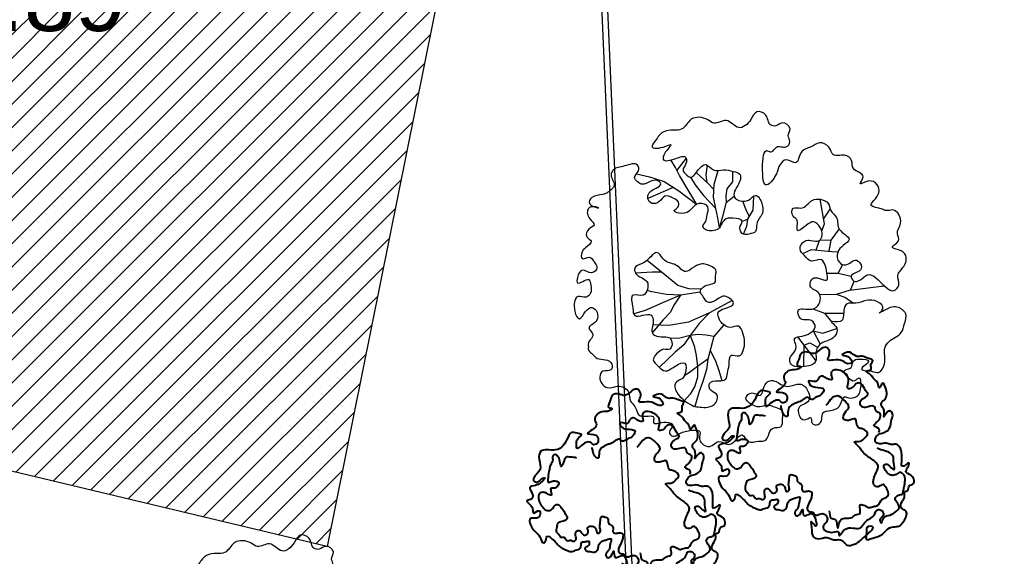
# Model space of a CAD drawing. Header units: metres. Extents: x 180 to 3220, y 13789 to 15035.
# Drawn here: x 747.18 to 754.71, y 14587.42 to 14591.5 of the extents above; entities that cross this region are included whole.
import ezdxf

# ---------------------------------------------------------------- set-up
doc = ezdxf.new("R2010")
doc.units = ezdxf.units.M
doc.header["$MEASUREMENT"] = 0
for name, color, linetype in [('0 Хранение снега', 7, 'Continuous'), ('02 Выноски план', 170, 'Continuous'), ('04 Дендроплан (существующие растения)', 7, 'Continuous'), ('04 План (существующие кустарники)', 7, 'Continuous'), ('50 Дендроплан (привязки)', 7, 'Continuous')]:
    doc.layers.add(name, color=color, linetype=linetype)
doc.styles.get("Standard").update_dxf_attribs({"font": 'arial.ttf'})
doc.dimstyles.get("Standard").update_dxf_attribs({"dimtxt": 0.18, "dimasz": 0.18, "dimexe": 0.18, "dimexo": 0.0625, "dimgap": 0.09, "dimtad": 0, "dimtih": 1, "dimtoh": 1, "dimdec": 4, "dimzin": 0, "dimdsep": 46, "dimtxsty": 'Standard', "dimcen": 0.09, "dimadec": 0, "dimazin": 0, "dimtfac": 1, "dimtdec": 4, "dimtofl": 0, "dimtmove": 0, "dimatfit": 3, "dimfxl": 1, "dimtolj": 1, "dimtzin": 0, "dimarcsym": 0})

# ---------------------------------------------------------------- blocks, each defined once
blk = doc.blocks.new('Лиственное дерево существующее')
at = {"color": 114, "lineweight": 0}
for p, q in [((-0.799, 1.368), (-0.859, 1.458)), ((-0.782, 1.333), (-0.669, 1.479)), ((-0.751, 1.267), (-0.799, 1.368)), ((-0.427, 1.275), (-0.411, 1.393)), ((-0.332, 1.162), (-0.28, 1.33)), ((-1.275, 1.287), (-1.119, 1.252)), ((-1.119, 1.252), (-0.938, 1.195)), ((-0.639, 1.076), (-0.751, 1.267)), ((-0.62, 1.247), (-0.563, 1.155)), ((-0.403, 1.17), (-0.548, 1.306)), ((-0.415, 1.181), (-0.427, 1.275)), ((-0.103, 1.192), (-0.105, 1.321)), ((-0.829, 1.124), (-1.138, 0.99)), ((-0.938, 1.195), (-0.761, 1.08)), ((-0.563, 1.155), (-0.46, 1.026)), ((-0.334, 1.1), (-0.403, 1.17)), ((-0.337, 1.006), (-0.332, 1.162)), ((-0.183, 1.016), (-0.173, 1.105)), ((-0.173, 1.105), (-0.103, 1.192)), ((-0.761, 1.08), (-0.541, 0.917)), ((-0.541, 0.917), (-0.639, 1.076)), ((-0.46, 1.026), (-0.309, 0.866)), ((-0.309, 0.866), (-0.337, 1.006)), ((-0.18, 0.943), (-0.183, 1.016)), ((-0.18, 0.943), (-0.086, 1.015)), ((0.145, 0.845), (0.151, 1.018)), ((1.012, 0.68), (0.961, 0.98)), ((-0.285, 0.754), (-0.309, 0.866)), ((-0.221, 0.786), (-0.18, 0.943)), ((0.058, 0.845), (0.018, 0.955)), ((0.098, 0.768), (0.058, 0.845)), ((0.08, 0.738), (0.145, 0.845)), ((1.002, 0.737), (1.083, 0.859)), ((-0.266, 0.631), (-0.285, 0.754)), ((-0.266, 0.631), (-0.221, 0.786)), ((0.011, 0.712), (0.08, 0.738)), ((0.067, 0.65), (0.08, 0.738)), ((0.027, 0.553), (0.067, 0.65)), ((0.98, 0.595), (1.012, 0.68)), ((1.191, 0.617), (1.088, 0.479)), ((0.748, 0.317), (0.854, 0.368)), ((0.854, 0.368), (1.012, 0.353)), ((0.912, 0.363), (0.952, 0.477)), ((1.088, 0.479), (0.952, 0.477)), ((1.088, 0.479), (1.064, 0.348)), ((1.012, 0.353), (1.103, 0.344)), ((1.103, 0.344), (1.176, 0.338)), ((-0.976, 0.096), (-1.147, 0.235)), ((1.18, 0.078), (1.236, 0.183)), ((-1.081, 0.093), (-1.287, 0.08)), ((-0.973, 0.093), (-1.081, 0.093)), ((-0.885, 0.021), (-0.976, 0.096)), ((-0.772, -0.073), (-0.885, 0.021)), ((1.044, 0.078), (1.18, 0.078)), ((1.18, 0.078), (1.336, 0.043)), ((-0.638, -0.11), (-0.772, -0.073)), ((-0.489, -0.116), (-0.638, -0.11)), ((1.317, -0.128), (1.739, -0.074)), ((1.328, -0.127), (1.373, -0.019)), ((-1.091, -0.147), (-1.147, -0.134)), ((-0.91, -0.179), (-1.091, -0.147)), ((-0.739, -0.188), (-0.931, -0.27)), ((-0.739, -0.188), (-0.91, -0.179)), ((-0.739, -0.188), (-0.821, -0.312)), ((-0.5, -0.151), (-0.739, -0.188)), ((0.953, -0.18), (1.158, -0.176)), ((1.158, -0.176), (1.317, -0.128)), ((1.158, -0.176), (1.267, -0.218)), ((1.267, -0.218), (1.367, -0.287)), ((-0.931, -0.27), (-1.169, -0.374)), ((-0.821, -0.312), (-0.86, -0.395)), ((-0.113, -0.252), (-0.386, -0.406)), ((0.87, -0.356), (1.013, -0.408)), ((-1.169, -0.374), (-1.309, -0.418)), ((-0.86, -0.395), (-0.95, -0.489)), ((-0.386, -0.406), (-0.641, -0.519)), ((-0.386, -0.406), (-0.514, -0.534)), ((1.013, -0.408), (1.247, -0.408)), ((1.013, -0.408), (1.096, -0.512)), ((-0.95, -0.489), (-1.084, -0.647)), ((-0.882, -0.56), (-1.076, -0.551)), ((-0.641, -0.519), (-0.882, -0.56)), ((-0.514, -0.534), (-0.624, -0.681)), ((-0.212, -0.551), (-0.335, -0.691)), ((0.993, -0.651), (1.163, -0.596)), ((-0.75, -0.714), (-0.864, -0.716)), ((-0.624, -0.681), (-0.75, -0.714)), ((-0.624, -0.681), (-0.699, -0.796)), ((-0.525, -0.67), (-0.624, -0.681)), ((-0.624, -0.681), (-0.572, -0.807)), ((-0.427, -0.678), (-0.525, -0.67)), ((-0.335, -0.691), (-0.427, -0.678)), ((-0.335, -0.691), (-0.408, -0.969)), ((0.682, -0.698), (0.762, -0.798)), ((0.873, -0.622), (0.961, -0.786)), ((0.873, -0.622), (0.993, -0.651)), ((-0.699, -0.796), (-0.804, -0.883)), ((-0.572, -0.807), (-0.55, -0.923)), ((0.762, -0.798), (0.755, -1.059)), ((0.762, -0.798), (0.835, -0.77)), ((0.762, -0.798), (0.907, -0.988)), ((0.835, -0.77), (0.929, -0.824)), ((-0.804, -0.883), (-0.997, -1.067)), ((-0.55, -0.923), (-0.535, -1.06)), ((-0.381, -0.865), (-0.316, -0.99)), ((-0.532, -1.058), (-0.629, -1.132)), ((-0.535, -1.06), (-0.535, -1.187)), ((-0.408, -0.969), (-0.532, -1.058)), ((-0.408, -0.969), (-0.422, -1.093)), ((-0.316, -0.99), (-0.275, -1.107)), ((-0.629, -1.132), (-0.696, -1.173)), ((-0.535, -1.187), (-0.566, -1.298)), ((-0.422, -1.093), (-0.47, -1.242)), ((-0.275, -1.107), (-0.238, -1.23)), ((-0.566, -1.298), (-0.622, -1.395)), ((-0.47, -1.242), (-0.515, -1.373)), ((-0.622, -1.395), (-0.691, -1.474)), ((-0.515, -1.373), (-0.564, -1.545))]:
    blk.add_line(p, q, dxfattribs=at)
for points, knots in [([(-1.863, -0.802), (-1.881, -0.757), (-1.747, -0.684), (-1.911, -0.574), (-1.692, -0.517), (-1.79, -0.294), (-1.907, -0.385), (-1.984, -0.55), (-2.059, -0.321), (-1.999, -0.175), (-1.894, -0.235), (-1.819, -0.16), (-1.828, -0.083), (-1.849, 0.055), (-2.007, -0.094), (-1.999, 0.047), (-1.938, 0.153), (-1.832, 0.046), (-1.733, 0.144), (-1.793, 0.214), (-1.838, 0.303), (-1.955, 0.22), (-1.946, 0.341), (-1.898, 0.392), (-1.788, 0.464), (-1.907, 0.519), (-1.872, 0.623), (-1.76, 0.663), (-1.864, 0.745), (-1.889, 0.84), (-1.824, 0.904), (-1.659, 0.854), (-1.891, 0.903), (-1.808, 1.034), (-1.683, 1.022), (-1.589, 1.081), (-1.522, 1.172), (-1.609, 1.251), (-1.548, 1.37), (-1.423, 1.371), (-1.266, 1.445), (-1.233, 1.311), (-1.326, 1.255), (-1.263, 1.188), (-1.194, 1.144), (-1.114, 1.199), (-1.035, 1.222), (-0.951, 1.163), (-1.052, 1.106), (-1.123, 1.075), (-1.151, 0.983), (-1.088, 0.91), (-0.99, 0.942), (-0.937, 1.041), (-0.833, 0.999), (-0.758, 0.957), (-0.756, 0.875), (-0.858, 0.837), (-0.695, 0.783), (-0.611, 0.852), (-0.527, 0.951), (-0.375, 0.902), (-0.426, 0.79), (-0.418, 0.708), (-0.488, 0.654), (-0.425, 0.592), (-0.354, 0.593), (-0.251, 0.613), (-0.225, 0.746), (-0.105, 0.754), (0.053, 0.733), (-0.044, 0.628), (0.019, 0.538), (0.099, 0.557), (0.195, 0.575), (0.173, 0.707), (0.273, 0.796), (0.262, 0.925), (0.181, 1.071), (0.093, 0.951), (-0.002, 0.952), (-0.083, 0.981), (-0.098, 1.072), (-0.033, 1.146), (0.02, 1.288), (-0.113, 1.322), (-0.213, 1.354), (-0.344, 1.304), (-0.427, 1.44), (-0.522, 1.344), (-0.56, 1.288), (-0.617, 1.228), (-0.671, 1.281), (-0.73, 1.337), (-0.664, 1.401), (-0.662, 1.525), (-0.806, 1.471), (-0.975, 1.423), (-0.933, 1.56), (-0.796, 1.69), (-0.974, 1.592), (-1.114, 1.604), (-1.027, 1.718), (-0.966, 1.811), (-0.835, 1.824), (-0.696, 1.818), (-0.625, 1.999), (-0.435, 1.978), (-0.317, 1.874), (-0.169, 1.993), (-0.037, 1.791), (0.118, 1.927), (0.171, 2.072), (0.331, 2.017), (0.32, 1.881), (0.433, 1.862), (0.5, 1.939), (0.63, 1.849), (0.551, 1.757), (0.61, 1.682), (0.54, 1.583), (0.423, 1.658), (0.38, 1.528), (0.285, 1.601), (0.255, 1.442), (0.259, 1.344), (0.267, 1.066), (0.442, 1.277), (0.452, 1.397), (0.554, 1.491), (0.691, 1.367), (0.706, 1.583), (0.847, 1.604), (0.949, 1.69), (1.08, 1.634), (1.107, 1.482), (1.251, 1.539), (1.364, 1.464), (1.332, 1.318), (1.543, 1.296), (1.4, 1.122), (1.6, 1.263), (1.746, 1.049), (1.497, 0.884), (1.694, 0.879), (1.77, 0.828), (1.885, 0.882), (1.984, 0.691), (1.87, 0.579), (1.951, 0.461), (1.781, 0.392), (1.935, 0.365), (2.026, 0.299), (1.993, 0.151), (1.874, 0.063), (1.942, -0.057), (1.852, -0.164), (1.705, -0.058), (1.57, 0.123), (1.46, -0.006), (1.368, -0.037), (1.309, 0.063), (1.418, 0.081), (1.488, 0.156), (1.387, 0.288), (1.293, 0.151), (1.168, 0.211), (1.158, 0.338), (1.232, 0.414), (1.37, 0.508), (1.152, 0.589), (1.19, 0.754), (1.08, 0.827), (1.07, 0.942), (0.965, 0.989), (0.834, 0.976), (0.764, 0.841), (0.611, 0.902), (0.608, 0.768), (0.711, 0.734), (0.641, 0.537), (0.789, 0.661), (0.881, 0.732), (0.967, 0.639), (0.997, 0.553), (0.953, 0.449), (0.855, 0.484), (0.758, 0.479), (0.688, 0.371), (0.775, 0.293), (0.847, 0.19), (0.983, 0.282), (1.029, 0.149), (1.046, 0.081), (1.054, -0.055), (0.876, 0.088), (0.805, -0.111), (0.954, -0.136), (0.971, -0.254), (0.916, -0.36), (0.806, -0.365), (0.663, -0.342), (0.715, -0.526), (0.851, -0.462), (0.924, -0.585), (0.833, -0.657), (0.756, -0.694), (0.608, -0.696), (0.717, -0.859), (0.553, -0.942), (0.629, -1.071), (0.741, -1.059), (0.834, -1.056), (0.93, -0.996), (0.884, -0.867), (0.981, -0.75), (1.119, -0.739), (1.208, -0.591), (1.044, -0.489), (1.259, -0.545), (1.236, -0.392), (1.278, -0.271), (1.407, -0.301), (1.52, -0.244), (1.647, -0.243), (1.757, -0.342), (1.628, -0.447), (1.834, -0.304), (1.938, -0.341), (2.024, -0.427), (1.983, -0.534), (1.959, -0.679), (1.81, -0.72), (1.719, -0.862), (1.775, -0.997), (1.685, -1.157), (1.583, -1.102), (1.385, -1.113), (1.618, -0.979), (1.443, -0.96), (1.345, -0.98), (1.358, -1.093), (1.215, -1.09), (1.3, -1.192), (1.368, -1.263), (1.45, -1.161), (1.466, -1.327), (1.427, -1.431), (1.321, -1.45), (1.23, -1.407), (1.216, -1.557), (1.107, -1.596), (0.975, -1.601), (0.989, -1.703), (0.947, -1.778), (0.841, -1.769), (0.866, -1.645), (0.75, -1.749), (0.684, -1.637), (0.696, -1.538), (0.781, -1.521), (0.846, -1.457), (0.816, -1.355), (0.745, -1.251), (0.631, -1.287), (0.523, -1.314), (0.445, -1.241), (0.335, -1.218), (0.262, -1.295), (0.252, -1.455), (0.133, -1.345), (0.026, -1.44), (0.118, -1.522), (0.208, -1.565), (0.318, -1.52), (0.405, -1.554), (0.514, -1.588), (0.498, -1.691), (0.507, -1.814), (0.369, -1.786), (0.336, -1.883), (0.301, -1.974), (0.195, -1.957), (0.081, -2.01), (0.01, -1.844), (-0.069, -1.968), (-0.163, -2.035), (-0.279, -1.927), (-0.37, -2.065), (-0.477, -2.008), (-0.522, -1.934), (-0.473, -1.822), (-0.649, -1.838), (-0.74, -1.86), (-0.831, -1.93), (-0.905, -1.848), (-0.791, -1.771), (-0.94, -1.709), (-1.095, -1.791), (-1.036, -1.621), (-1.266, -1.715), (-1.272, -1.547), (-1.369, -1.482), (-1.348, -1.343), (-1.503, -1.274), (-1.621, -1.34), (-1.705, -1.268), (-1.734, -1.19), (-1.693, -1.089), (-1.578, -1.13), (-1.56, -1.01), (-1.655, -0.965), (-1.758, -0.976), (-1.811, -0.902), (-1.875, -0.857), (-1.857, -0.816), (-1.863, -0.802)], [0, 0, 0, 0, 0.144623, 0.231167, 0.368861, 0.533358, 0.626687, 0.740408, 0.935226, 1.031861, 1.128241, 1.198256, 1.294402, 1.368689, 1.507955, 1.574673, 1.679777, 1.79119, 1.883627, 1.959993, 2.039207, 2.131319, 2.201489, 2.277769, 2.379891, 2.45347, 2.54984, 2.629417, 2.713756, 2.836131, 2.877797, 2.974434, 3.098533, 3.174839, 3.310795, 3.448506, 3.489216, 3.62255, 3.689433, 3.833718, 3.988827, 4.05943, 4.152735, 4.217846, 4.281087, 4.383199, 4.466591, 4.525335, 4.60464, 4.706041, 4.777196, 4.850967, 4.941557, 5.035937, 5.13954, 5.219117, 5.28068, 5.339424, 5.435055, 5.564599, 5.681514, 5.792988, 5.892227, 5.976975, 6.036908, 6.095646, 6.173749, 6.252212, 6.380922, 6.484525, 6.602635, 6.692872, 6.777965, 6.844717, 6.928444, 7.02051, 7.167213, 7.282, 7.407383, 7.507264, 7.609206, 7.678412, 7.741177, 7.842553, 7.980652, 8.063007, 8.187574, 8.307662, 8.420868, 8.524456, 8.606097, 8.65359, 8.733663, 8.78115, 8.875736, 8.947733, 9.070923, 9.223371, 9.297752, 9.425798, 9.577891, 9.656402, 9.742281, 9.880076, 10.010368, 10.101704, 10.271449, 10.469408, 10.556507, 10.704089, 10.878467, 11.055291, 11.171089, 11.284149, 11.417731, 11.482645, 11.567427, 11.68373, 11.77169, 11.843492, 11.921933, 12.039354, 12.124248, 12.185085, 12.279334, 12.442083, 12.611011, 12.797738, 12.921046, 13.015017, 13.129765, 13.27535, 13.406716, 13.521304, 13.644281, 13.753137, 13.886642, 13.991763, 14.093139, 14.248215, 14.338926, 14.451134, 14.636917, 14.813923, 14.953979, 15.006047, 15.083831, 15.270441, 15.402543, 15.48891, 15.598301, 15.682028, 15.794092, 15.927518, 16.058446, 16.173604, 16.260996, 16.378012, 16.633999, 16.747204, 16.817387, 16.885538, 16.980265, 17.054418, 17.157369, 17.299589, 17.380857, 17.502298, 17.608515, 17.708493, 17.875073, 18.018008, 18.132164, 18.220812, 18.330672, 18.42764, 18.594846, 18.685597, 18.781631, 18.83834, 18.974753, 19.095535, 19.196942, 19.302834, 19.396624, 19.471771, 19.573189, 19.64865, 19.757506, 19.853667, 19.959896, 20.083661, 20.173311, 20.285247, 20.335982, 20.497146, 20.604648, 20.73546, 20.822811, 20.919446, 21.052361, 21.138111, 21.251311, 21.378508, 21.468801, 21.559641, 21.663684, 21.760796, 21.866457, 22.044178, 22.114637, 22.23047, 22.341438, 22.400666, 22.529106, 22.668332, 22.783263, 22.938439, 23.01956, 23.126312, 23.267144, 23.355432, 23.45979, 23.589203, 23.728577, 23.835857, 23.898351, 24.043906, 24.189962, 24.256212, 24.371649, 24.490581, 24.67199, 24.766696, 24.956099, 25.083087, 25.169948, 25.292933, 25.419422, 25.526836, 25.615518, 25.691414, 25.778638, 25.869312, 25.961297, 26.024928, 26.121298, 26.263466, 26.360434, 26.407027, 26.517617, 26.650303, 26.74818, 26.826653, 26.905094, 26.978885, 27.046871, 27.126191, 27.241376, 27.314599, 27.389769, 27.472839, 27.551312, 27.683547, 27.788448, 27.871841, 27.999501, 28.077604, 28.175679, 28.291585, 28.394565, 28.492933, 28.567087, 28.697918, 28.77954, 28.894137, 28.975271, 29.07451, 29.169691, 29.264917, 29.370694, 29.435998, 29.525045, 29.645134, 29.756428, 29.862319, 29.956635, 30.074745, 30.200153, 30.306664, 30.366297, 30.449133, 30.570729, 30.713328, 30.79014, 30.852634, 30.945669, 31.037541, 31.189615, 31.243213, 31.410359, 31.536232, 31.621622, 31.733558, 31.886269, 32.00739, 32.09115, 32.172123, 32.250875, 32.347965, 32.418568, 32.512539, 32.612542, 32.705135, 32.769699, 32.813194, 32.813194, 32.813194, 32.813194]), ([(-0.602, -1.531), (-0.637, -1.511), (-0.708, -1.467), (-0.788, -1.386), (-0.835, -1.244), (-0.712, -1.219), (-0.678, -1.13), (-0.654, -0.981), (-0.819, -1.048), (-0.915, -1.145), (-1.007, -1.056), (-1.104, -0.978), (-1.018, -0.888), (-0.949, -0.836), (-0.841, -0.875), (-0.83, -0.671), (-0.981, -0.711), (-1.12, -0.654), (-1.057, -0.535), (-1.096, -0.37), (-1.312, -0.5), (-1.319, -0.325), (-1.366, -0.145), (-1.189, -0.222), (-1.133, -0.117), (-1.133, 0.017), (-1.282, 0.029), (-1.313, 0.162), (-1.188, 0.195), (-1.12, 0.258), (-1.017, 0.368), (-0.96, 0.246), (-0.88, 0.2), (-0.773, 0.186), (-0.694, 0.064), (-0.588, 0.147), (-0.489, 0.209), (-0.378, 0.177), (-0.291, 0.112), (-0.324, 0.045), (-0.292, -0.066), (-0.449, -0.048), (-0.518, -0.154), (-0.453, -0.207), (-0.425, -0.292), (-0.309, -0.266), (-0.239, -0.183), (-0.144, -0.218), (-0.058, -0.305), (-0.195, -0.348), (-0.301, -0.387), (-0.272, -0.491), (-0.218, -0.55), (-0.136, -0.606), (-0.023, -0.531), (0.024, -0.659), (0.046, -0.756), (0.034, -0.851), (-0.017, -0.955), (-0.152, -0.883), (-0.141, -1.045), (-0.171, -1.124), (-0.178, -1.235), (-0.287, -1.228), (-0.413, -1.238), (-0.379, -1.369), (-0.286, -1.387), (-0.29, -1.469), (-0.332, -1.538), (-0.429, -1.563), (-0.519, -1.55), (-0.579, -1.545), (-0.602, -1.531)], [0, 0, 0, 0, 0.119147, 0.244704, 0.355195, 0.456841, 0.525213, 0.64652, 0.761794, 0.906015, 0.999107, 1.102214, 1.21292, 1.287506, 1.35766, 1.479239, 1.62773, 1.713089, 1.858081, 1.936445, 2.136108, 2.227757, 2.383509, 2.506371, 2.592801, 2.687321, 2.856666, 2.919037, 3.017629, 3.155387, 3.246677, 3.353704, 3.442539, 3.52579, 3.669986, 3.756325, 3.869148, 4.011227, 4.081037, 4.138722, 4.206699, 4.365743, 4.440415, 4.505889, 4.585073, 4.671725, 4.788569, 4.878809, 4.948708, 5.073582, 5.166391, 5.253695, 5.327262, 5.415765, 5.519566, 5.621336, 5.725491, 5.831081, 5.911981, 6.005594, 6.125346, 6.227321, 6.306075, 6.391977, 6.508685, 6.596002, 6.686109, 6.737432, 6.809051, 6.915906, 7.005912, 7.085383, 7.085383, 7.085383, 7.085383])]:
    blk.add_open_spline(points, degree=3, knots=knots, dxfattribs=at)
blk = doc.blocks.new('A$Cd2c5afdf')
at = {"layer": '04 Дендроплан (существующие растения)', "color": 114}
for points, start_tangent, end_tangent in [([(-0.616, -0.3191), (-0.6311, -0.3515), (-0.6467, -0.3706), (-0.6781, -0.3242), (-0.7107, -0.2856), (-0.7478, -0.2323), (-0.7493, -0.1848), (-0.6988, -0.1819), (-0.6736, -0.1522), (-0.6825, -0.1256), (-0.7255, -0.1433), (-0.733, -0.1078), (-0.773, -0.0485), (-0.7389, -0.0351), (-0.7344, 0.0034), (-0.7537, 0.0509), (-0.7107, 0.0672), (-0.641, 0.1161), (-0.6365, 0.1235), (-0.6469, 0.125), (-0.6929, 0.0924), (-0.724, 0.1027), (-0.7226, 0.125), (-0.6736, 0.1872), (-0.6821, 0.2665), (-0.6689, 0.3272), (-0.625, 0.3378), (-0.5572, 0.3369), (-0.4992, 0.3703), (-0.4621, 0.4356), (-0.4357, 0.469), (-0.3926, 0.4655), (-0.3609, 0.4541), (-0.3882, 0.4215), (-0.397, 0.3732), (-0.3952, 0.3495), (-0.3583, 0.3741), (-0.2826, 0.3881), (-0.2747, 0.3794), (-0.2407, 0.3874), (-0.2322, 0.4141), (-0.2487, 0.4488), (-0.3137, 0.4621), (-0.2791, 0.4907), (-0.2456, 0.5318), (-0.2586, 0.5665), (-0.2413, 0.6066), (-0.2044, 0.6272), (-0.1447, 0.637), (-0.1273, 0.6522), (-0.1501, 0.6587), (-0.1444, 0.7071), (-0.1225, 0.7562), (-0.0792, 0.7637), (-0.0295, 0.752), (0.0171, 0.7819), (0.0401, 0.7969), (0.0711, 0.7969), (0.085, 0.7819), (0.0882, 0.7414), (0.078, 0.7061), (0.117, 0.7019), (0.1872, 0.6964), (0.2465, 0.6756), (0.261, 0.6868), (0.254, 0.7049), (0.2305, 0.7306), (0.1851, 0.7455), (0.2001, 0.753), (0.2455, 0.7626), (0.2978, 0.7306), (0.338, 0.7316), (0.3781, 0.7177), (0.4187, 0.6985), (0.4054, 0.6697), (0.4022, 0.6296), (0.369, 0.6179), (0.3936, 0.5987), (0.4334, 0.5514), (0.4574, 0.5269), (0.4697, 0.4922), (0.4793, 0.5034), (0.4948, 0.5269), (0.5156, 0.4948), (0.5258, 0.442), (0.5103, 0.403), (0.4895, 0.3846), (0.4836, 0.3622), (0.506, 0.32), (0.5029, 0.2715), (0.5461, 0.3157), (0.5701, 0.2926), (0.5624, 0.2485), (0.547, 0.1862), (0.5135, 0.1546), (0.4693, 0.1402), (0.4434, 0.1143), (0.4396, 0.0807), (0.4693, 0.0654), (0.5211, 0.0702), (0.5566, 0.0596), (0.594, 0.0625), (0.6355, 0.0141), (0.6393, -0.0252), (0.6393, -0.0732), (0.6428, -0.106), (0.6937, -0.0805), (0.6844, -0.1161), (0.6717, -0.1484), (0.709, -0.1738), (0.7311, -0.2051), (0.726, -0.2399), (0.6963, -0.2535), (0.6827, -0.2908), (0.6624, -0.3018), (0.6615, -0.331), (0.642, -0.3742), (0.6361, -0.4243), (0.6734, -0.4488), (0.6742, -0.4848), (0.653, -0.5255), (0.6267, -0.556), (0.5453, -0.5746), (0.5062, -0.6104), (0.4434, -0.646), (0.41, -0.6555), (0.371, -0.6623), (0.3718, -0.6021), (0.3744, -0.5707), (0.421, -0.5707), (0.4134, -0.5885), (0.3659, -0.6335), (0.315, -0.6784), (0.2766, -0.6997), (0.2249, -0.7065), (0.2028, -0.6879), (0.1698, -0.6658), (0.122, -0.6649), (0.0686, -0.6471), (0.0355, -0.6522), (-0.0196, -0.6522), (-0.04, -0.631), (-0.0442, -0.5929), (-0.0485, -0.5274), (-0.0129, -0.5621), (-0.0222, -0.4943), (-0.0409, -0.4672), (-0.0799, -0.4765), (-0.1028, -0.4816), (-0.1155, -0.4341), (-0.137, -0.473), (-0.1659, -0.4814), (-0.1743, -0.4611), (-0.1506, -0.423), (-0.1421, -0.3814), (-0.1353, -0.3399), (-0.1693, -0.3464), (-0.1973, -0.3549), (-0.2296, -0.3905), (-0.2372, -0.4227), (-0.2635, -0.4414), (-0.3033, -0.4354), (-0.3254, -0.4303), (-0.3322, -0.4091), (-0.3186, -0.4007), (-0.3025, -0.382), (-0.305, -0.3583), (-0.3305, -0.3608), (-0.3568, -0.3651), (-0.3644, -0.3973), (-0.3754, -0.4168), (-0.3966, -0.4236), (-0.4309, -0.4363), (-0.4657, -0.4296), (-0.4971, -0.416), (-0.5259, -0.3982), (-0.5471, -0.3762), (-0.5819, -0.3414), (-0.616, -0.3191)], (-0.978083, 0.208214), (-0.978083, 0.208214)), ([(0.466, 0.1526), (0.468, 0.1755), (0.4281, 0.2042), (0.4549, 0.2343), (0.4726, 0.2584), (0.4758, 0.2956), (0.4438, 0.3146), (0.4333, 0.3468), (0.385, 0.3481), (0.3432, 0.3442), (0.3229, 0.3671), (0.3314, 0.3984), (0.3824, 0.4408), (0.3628, 0.4724), (0.3308, 0.5214), (0.302, 0.5279), (0.2582, 0.4907), (0.2282, 0.4881), (0.2289, 0.5096), (0.2302, 0.5762), (0.1975, 0.6112), (0.1473, 0.6294), (0.1145, 0.6233), (0.1023, 0.6005), (0.1077, 0.5556), (0.0704, 0.5617), (0.0366, 0.5809), (0.013, 0.5725), (-0.0136, 0.539), (-0.0692, 0.5421), (-0.0624, 0.5208), (-0.0159, 0.4964), (0.0473, 0.4797), (0.0221, 0.436), (-0.016, 0.4169), (-0.0472, 0.4033), (-0.0746, 0.4192), (-0.1096, 0.4017), (-0.1424, 0.3842), (-0.167, 0.3757), (-0.2074, 0.3521), (-0.2256, 0.3202), (-0.2332, 0.2737), (-0.2607, 0.2912), (-0.2728, 0.3285), (-0.2789, 0.3559)], (0.359015, 0.933332), (0.017504, 0.999847)), ([(0.0867, -0.4459), (0.1019, -0.4998), (0.1348, -0.5127), (0.1465, -0.5496), (0.1529, -0.576), (0.1711, -0.5209), (0.2075, -0.5004), (0.2614, -0.4945), (0.2972, -0.4723), (0.3183, -0.467), (0.3241, -0.3996), (0.3585, -0.4054), (0.3901, -0.4207), (0.4253, -0.4107), (0.4552, -0.4049), (0.4892, -0.3568), (0.5326, -0.3334), (0.535, -0.2961), (0.5204, -0.2697), (0.4969, -0.2445), (0.4612, -0.2615), (0.4283, -0.2469), (0.4278, -0.1982), (0.4524, -0.1367), (0.4606, -0.1099), (0.4442, -0.0788), (0.412, -0.0519), (0.3393, 0.0085), (0.3162, 0.0392), (0.281, 0.0809), (0.3227, 0.085), (0.3584, 0.1113), (0.3795, 0.1353), (0.3409, 0.1787), (0.3098, 0.1869), (0.285, 0.2546), (0.2352, 0.244), (0.1989, 0.2528), (0.2082, 0.3038), (0.2376, 0.3454), (0.2058, 0.3932), (0.1507, 0.4295), (0.1132, 0.4172), (0.0809, 0.3785), (0.0614, 0.3562)], (0.290361, -0.956917), (-0.678805, -0.734319)), ([(-0.3982, 0.2753), (-0.442, 0.2821), (-0.4774, 0.2812), (-0.4909, 0.2577), (-0.5153, 0.2122), (-0.5237, 0.2492), (-0.5414, 0.2896), (-0.5607, 0.3022), (-0.5767, 0.2947), (-0.5793, 0.2534), (-0.5944, 0.2248), (-0.6045, 0.1895), (-0.6113, 0.1516), (-0.6155, 0.1138), (-0.6146, 0.091), (-0.591, 0.0961), (-0.554, 0.1003), (-0.5313, 0.0868), (-0.5422, 0.0624), (-0.5591, 0.0469), (-0.5928, 0.0435), (-0.5903, 0.0141), (-0.5911, -0.007), (-0.6197, 0.004), (-0.6467, 0.0141), (-0.6778, 0.0073), (-0.6871, -0.0179), (-0.6778, -0.0667), (-0.6526, -0.102), (-0.6298, -0.1222), (-0.6105, -0.1248), (-0.5844, -0.1147), (-0.5625, -0.0852), (-0.5389, -0.0785), (-0.5145, -0.1012), (-0.4924, -0.1319), (-0.4781, -0.1588), (-0.468, -0.1756), (-0.4739, -0.1916), (-0.4975, -0.2042), (-0.537, -0.2177), (-0.5488, -0.2505), (-0.5497, -0.2894), (-0.5312, -0.3096), (-0.5186, -0.3264), (-0.4933, -0.3273), (-0.4681, -0.3534), (-0.4411, -0.3508), (-0.4268, -0.3576), (-0.4032, -0.3483), (-0.4024, -0.3248), (-0.4058, -0.3037), (-0.3973, -0.281), (-0.3788, -0.2751), (-0.3595, -0.2945), (-0.3393, -0.3105), (-0.3148, -0.3012), (-0.309, -0.2818), (-0.314, -0.2591), (-0.2871, -0.2423), (-0.2568, -0.2549), (-0.2466, -0.2793), (-0.2374, -0.297), (-0.2172, -0.2869), (-0.2205, -0.2558), (-0.2172, -0.2112), (-0.2079, -0.1708), (-0.1843, -0.1725), (-0.1591, -0.1876), (-0.1557, -0.2187), (-0.1322, -0.2373), (-0.1195, -0.2499), (-0.1187, -0.2877), (-0.0997, -0.298), (-0.0711, -0.2938), (-0.0442, -0.3072), (-0.045, -0.3257), (-0.0526, -0.3577), (-0.0761, -0.4074), (-0.0778, -0.4368), (-0.061, -0.4519), (-0.0391, -0.4562), (-0.0164, -0.4764), (0.0064, -0.473), (0.0451, -0.4671), (0.0678, -0.4865), (0.0731, -0.5153), (0.0554, -0.5439), (0.0411, -0.5717), (0.0512, -0.5902), (0.0714, -0.602), (0.1186, -0.6079), (0.1591, -0.608), (0.1641, -0.6333), (0.1818, -0.6148), (0.2104, -0.5836), (0.2693, -0.5761), (0.3182, -0.5777), (0.3418, -0.5559), (0.3746, -0.518), (0.417, -0.4918), (0.4338, -0.4683), (0.4507, -0.4388), (0.4742, -0.4363), (0.4961, -0.4548), (0.4978, -0.48), (0.4734, -0.5179), (0.4835, -0.5356), (0.4995, -0.5019), (0.5508, -0.4767), (0.6014, -0.4455), (0.619, -0.422), (0.6089, -0.39), (0.5896, -0.3504), (0.6157, -0.3252), (0.642, -0.3172), (0.6529, -0.2878), (0.6597, -0.2516), (0.6647, -0.1986), (0.6546, -0.17), (0.626, -0.1523), (0.5974, -0.1683), (0.5637, -0.1742), (0.5368, -0.1624), (0.5107, -0.127), (0.5048, -0.0959), (0.53, -0.0909), (0.5502, -0.1085), (0.5822, -0.1304), (0.578, -0.0833), (0.5755, -0.0367), (0.5519, -0.0064), (0.5149, 0.0104), (0.4702, 0.0239), (0.4534, 0.0314)], (-0.900669, 0.434505), (-0.965091, 0.261915))]:
    blk.add_spline(points, degree=3, dxfattribs=dict(at, start_tangent=start_tangent, end_tangent=end_tangent))
blk = doc.blocks.new('*D253')
at = {"layer": '50 Дендроплан (привязки)', "color": 0, "lineweight": 0, "ltscale": 4}
for p, q in [((751.5505, 14594.3087), (751.6679, 14594.3138)), ((751.5097, 14593.8065), (751.8299, 14586.4323)), ((752.1801, 14578.3675), (751.8599, 14585.7417)), ((752.2643, 14577.8707), (752.3817, 14577.8758))]:
    blk.add_line(p, q, dxfattribs=at)
at = {"layer": '50 Дендроплан (привязки)', "color": 0, "lineweight": 5, "ltscale": 4}
for points in [[(751.593, 14593.8101), (751.4265, 14593.8029), (751.488, 14594.306)], [(752.2634, 14578.3711), (752.0969, 14578.3639), (752.2018, 14577.868)]]:
    blk.add_solid(points, dxfattribs=at)
at = {"layer": '50 Дендроплан (привязки)', "color": 0, "ltscale": 4, "insert": (751.8449, 14586.087), "char_height": 0.5, "attachment_point": 5}
blk.add_mtext('\\A1;16.45', dxfattribs=at)
blk = doc.blocks.new('*D255')
at = {"layer": '50 Дендроплан (привязки)', "color": 0, "lineweight": 0, "ltscale": 4}
for p, q in [((751.5214, 14594.2532), (751.5843, 14594.1539)), ((751.0655, 14594.0387), (747.8544, 14592.007)), ((743.5519, 14589.2847), (746.763, 14591.3164)), ((743.1628, 14588.9645), (743.2256, 14588.8652))]:
    blk.add_line(p, q, dxfattribs=at)
at = {"layer": '50 Дендроплан (привязки)', "color": 0, "lineweight": 5, "ltscale": 4}
for points in [[(751.0209, 14594.1091), (751.1101, 14593.9683), (751.488, 14594.306)], [(743.5073, 14589.3551), (743.5965, 14589.2143), (743.1294, 14589.0173)]]:
    blk.add_solid(points, dxfattribs=at)
at = {"layer": '50 Дендроплан (привязки)', "color": 0, "ltscale": 4, "insert": (747.3087, 14591.6617), "char_height": 0.5, "attachment_point": 5}
blk.add_mtext('\\A1;9.89', dxfattribs=at)
blk = doc.blocks.new('*D259')
at = {"layer": '50 Дендроплан (привязки)', "color": 0, "lineweight": 0, "ltscale": 4}
for p, q in [((744.7028, 14595.9023), (744.7294, 14596.0168)), ((745.1756, 14595.7282), (1980.9011, 14308.3572)), ((3219.2741, 14020.3705), (1983.5487, 14307.7415)), ((3219.7753, 14020.3181), (3219.8019, 14020.4326))]:
    blk.add_line(p, q, dxfattribs=at)
at = {"layer": '50 Дендроплан (привязки)', "color": 0, "lineweight": 5, "ltscale": 4}
for points in [[(745.1945, 14595.8094), (745.1567, 14595.647), (744.6886, 14595.8415)], [(3219.293, 14020.4517), (3219.2553, 14020.2893), (3219.7612, 14020.2573)]]:
    blk.add_solid(points, dxfattribs=at)
at = {"layer": '50 Дендроплан (привязки)', "color": 0, "ltscale": 4, "insert": (1982.2249, 14308.0494), "char_height": 0.5, "attachment_point": 5}
blk.add_mtext('\\A1;2541.12', dxfattribs=at)

msp = doc.modelspace()

# ---------------------------------------------------------------- hatches: boundary and pattern name
at = {"layer": '0 Хранение снега', "lineweight": 5}
h = msp.add_hatch(dxfattribs=at)
h.set_pattern_fill('ANSI31', color=1)
edge = h.paths.add_edge_path()
edge.add_line((753.2307, 14600.2133), (753.4624, 14594.8644))
edge.add_line((753.4624, 14594.8644), (750.9971, 14594.8362))
edge.add_line((750.9971, 14594.8362), (749.5197, 14587.4914))
edge.add_line((749.5197, 14587.4914), (743.1294, 14589.0173))
edge.add_line((743.1294, 14589.0173), (744.93, 14596.866))
edge.add_arc((750.1462, 14595.2114), 5.4724, 82.51592, 162.40101, ccw=False)
edge.add_arc((750.1006, 14589.128), 11.5341, 74.25702, 86.22962, ccw=False)

# ---------------------------------------------------------------- linework, layer by layer
at = {"layer": '0 Хранение снега', "color": 1, "lineweight": 5}
msp.add_lwpolyline([(753.2307, 14600.2133), (753.4624, 14594.8644), (750.9971, 14594.8362), (749.5197, 14587.4914), (743.1294, 14589.0173), (744.93, 14596.866, -0.363403), (750.859, 14600.6372, -0.052288), (753.23, 14600.2295)], format="xyb", dxfattribs=at)
at = {"layer": '02 Выноски план', "color": 144, "lineweight": 20}
msp.add_lwpolyline([(763.521, 14602.145), (751.532, 14594.2966), (752.2532, 14577.8618)], dxfattribs=at)

# ---------------------------------------------------------------- block references
at = {"layer": '04 Дендроплан (существующие растения)', "lineweight": 0, "xscale": 0.6250000000001705, "yscale": 0.6250000000001705, "zscale": 0.6250000000001705}
for p in [(752.669, 14589.5225), (749.1949, 14586.2993)]:
    msp.add_blockref('Лиственное дерево существующее', p, dxfattribs=at)
at = {"layer": '04 План (существующие кустарники)', "lineweight": 0}
for p in [(753.2501, 14588.2073), (751.8132, 14587.8888)]:
    msp.add_blockref('A$Cd2c5afdf', p, dxfattribs=at)

# ---------------------------------------------------------------- dimensions: what is measured, and where the dimension line sits
at = {"layer": '50 Дендроплан (привязки)', "ltscale": 4}
for p1, p2, picture, middle in [((3219.7612, 14020.2573), (744.6886, 14595.8415), '*D259', (1982.2249, 14308.0494)), ((751.488, 14594.306), (743.1294, 14589.0173), '*D255', (747.3087, 14591.6617)), ((751.488, 14594.306), (752.2018, 14577.868), '*D253', (751.8449, 14586.087))]:
    dim = msp.add_aligned_dim(p1=p1, p2=p2, distance=0, dimstyle='Standard', override={"dimtxt": 0.5, "dimasz": 0.5, "dimdec": 2, "dimlwd": 0, "dimlwe": 0}, dxfattribs=at)
    dim.commit()
    dim.dimension.update_dxf_attribs({"geometry": picture, "text_midpoint": middle})

doc.saveas('drawing.dxf')
